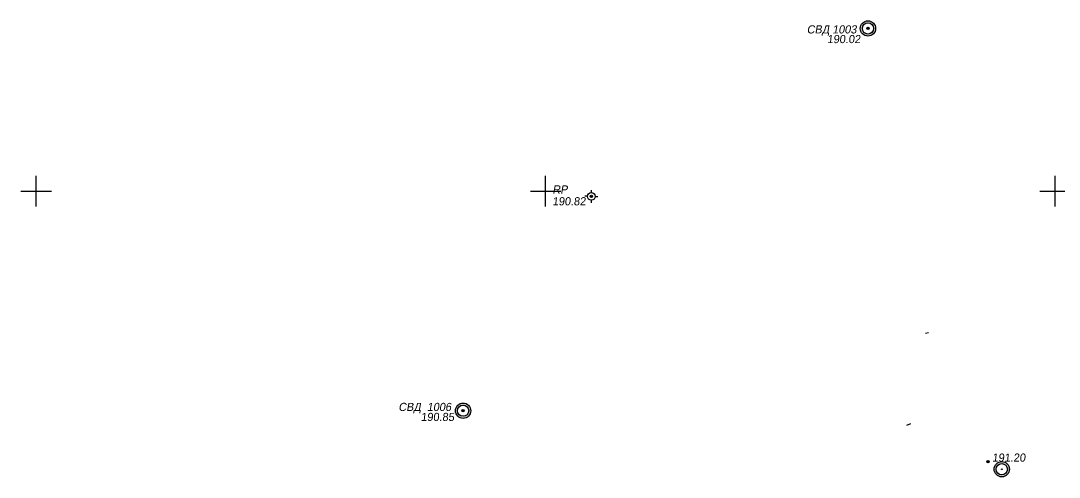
# Model space of a CAD drawing. Header units: millimetres. Extents: x 3233194 to 6468300, y 5635139 to 11269398.
# Drawn here: x 3233594 to 3234001.6, y 5636287.8 to 5636466.8 of the extents above; entities that cross this region are included whole.
import ezdxf
from ezdxf.enums import TextEntityAlignment as Align

# ---------------------------------------------------------------- set-up
doc = ezdxf.new("R2010")
doc.units = ezdxf.units.MM
doc.header["$LTSCALE"] = 2
doc.header["$PDMODE"] = 32
doc.header["$PDSIZE"] = 0.3
for name, color, linetype in [('POINT_OBJ', 7, 'Continuous'), ('ВЫСОТЫ', 7, 'Continuous'), ('ИМЕНА', 7, 'Continuous'), ('кресты', 7, 'Continuous'), ('ПИКЕТЫ', 7, 'Continuous'), ('ПРОМЫШЛЕННЫЕ', 7, 'Continuous'), ('ПУНКТЫ', 7, 'Continuous'), ('РЕЛЬЕФ', 7, 'Continuous'), ('ТОКА_СТ', 1, 'Continuous')]:
    doc.layers.add(name, color=color, linetype=linetype)
doc.styles.add('grad', font='grad.shx')
doc.styles.add('universw', font='universw.shx', dxfattribs={"oblique": 10})
doc.styles.add('user', font='symeteo.shx', dxfattribs={"height": 2.5})

# ---------------------------------------------------------------- blocks, each defined once
blk = doc.blocks.new('piket')
at = {"layer": 'ПИКЕТЫ', "linetype": 'Continuous'}
h = blk.add_hatch(color=7, dxfattribs=at)
edge = h.paths.add_edge_path()
edge.add_arc((0, 0), 0.3, 0, 360)
at = {"layer": 'ПИКЕТЫ', "color": 7, "linetype": 'Continuous'}
blk.add_circle((0, 0), 0.3, dxfattribs=at)
at = {"layer": 'ВЫСОТЫ', "style": 'universw', "oblique": 6}
blk.add_attdef('H', (1.88, -0.23), '', height=2, dxfattribs=at)
at = {"layer": 'ИМЕНА', "style": 'universw', "oblique": 10}
blk.add_attdef('NAME', text='', height=2, dxfattribs=at).set_placement((0, 2.37), align=Align.CENTER)
at = {"layer": 'ТОКА_СТ', "style": 'universw', "oblique": 6, "flags": 1}
blk.add_attdef('POINT', text='', height=2, dxfattribs=at).set_placement((0, -2.79), align=Align.CENTER)
blk = doc.blocks.new('89_1')
h = blk.add_hatch(color=256)
h.paths.add_polyline_path([(-1.5, 0, 1), (1.5, 0, 1)])
h.paths.add_polyline_path([(1.1, 0, -1), (-1.1, 0, -1)], flags=16)
h.paths.add_polyline_path([(0.06, 0, -1), (-0.06, 0, -1)], flags=0)
for radius in [1.5, 1.1, 0.0622]:
    blk.add_circle((0, 0), radius)
at = {"color": 7, "linetype": 'Continuous', "style": 'grad', "oblique": 10, "width": 0.7}
for tag, p in [('P37', (6.48, 0.16)), ('P4', (6.45, -2.94))]:
    blk.add_attdef(tag, text='', height=2.5, dxfattribs=at).set_placement(p, align=Align.CENTER)
at = {"color": 7, "linetype": 'Continuous', "style": 'user', "flags": 8}
blk.add_attdef('ddddd', (2.53, -1.14), '', height=2.5, dxfattribs=at)
blk = doc.blocks.new('5_1')
at = {"linetype": 'Continuous'}
h = blk.add_hatch(color=7, dxfattribs=at)
edge = h.paths.add_edge_path()
edge.add_arc((0, 0), 0.0588, 0, 360)
at = {"color": 7, "linetype": 'Continuous'}
for p, q in [((-0.75, 0), (-1.25, 0)), ((0, 0.75), (0, 1.25)), ((0.75, 0), (1.25, 0)), ((0, -0.75), (0, -1.25))]:
    blk.add_line(p, q, dxfattribs=at)
for radius in [0.75, 0.0588]:
    blk.add_circle((0, 0), radius, dxfattribs=at)
at = {"color": 7, "linetype": 'Continuous', "style": 'grad', "oblique": 10, "width": 0.7}
blk.add_attdef('P4', (2, 0.7), '', height=2.5, dxfattribs=at)
blk.add_attdef('P37', text='', height=2.5, dxfattribs=at).set_placement((-2, 0), align=Align.MIDDLE_RIGHT)
at = {"color": 7, "linetype": 'Continuous', "style": 'user', "flags": 8}
blk.add_attdef('ddddd', text='', height=2.5, dxfattribs=at).set_placement((2, 0), align=Align.MIDDLE_LEFT)
at = {"color": 7, "linetype": 'Continuous', "style": 'grad', "oblique": 10, "width": 0.7}
blk.add_attdef('P69', text='', height=2.5, dxfattribs=at).set_placement((2, -0.7), align=Align.TOP_LEFT)

msp = doc.modelspace()

# ---------------------------------------------------------------- linework, layer by layer
at = {"layer": 'POINT_OBJ', "color": 7, "linetype": 'Continuous'}
msp.add_point((3233817.93, 5636397.93, 190.82), dxfattribs=at)
at = {"layer": 'кресты', "color": 7, "linetype": 'Continuous'}
for p, q in [((3233600, 5636394), (3233600, 5636406)), ((3233800, 5636394), (3233800, 5636406)), ((3234000, 5636394), (3234000, 5636406)), ((3233594, 5636400), (3233606, 5636400)), ((3233794, 5636400), (3233806, 5636400)), ((3233994, 5636400), (3234006, 5636400))]:
    msp.add_line(p, q, dxfattribs=at)
at = {"layer": 'РЕЛЬЕФ', "color": 34, "linetype": 'Continuous'}
for points in [[(3233949.11, 5636344.3), (3233950.31, 5636344.52)], [(3233941.8, 5636308.23), (3233943.32, 5636308.81)]]:
    msp.add_lwpolyline(points, dxfattribs=at)

# ---------------------------------------------------------------- block references
at = {"layer": 'ПИКЕТЫ', "color": 4}
ref = msp.add_blockref('piket', (3233926.47, 5636463.86, 190.02), dxfattribs=dict(at, xscale=1.6, yscale=1.6, zscale=1.6))
ref.add_attrib('H', '190.02', (3233910.49, 5636458.06, -114.01), dxfattribs={"layer": 'ВЫСОТЫ', "height": 3.2, "style": 'universw', "oblique": 6})
ref.add_attrib('NAME', 'СВД 1003', dxfattribs={"layer": 'ИМЕНА', "height": 3.2, "style": 'universw', "oblique": 10}).set_placement((3233912.23, 5636461.85, 190.02), align=Align.CENTER)
ref = msp.add_blockref('piket', (3233817.93, 5636397.93, 190.82), dxfattribs=dict(at, xscale=1.6, yscale=1.6, zscale=1.6))
ref.add_attrib('H', '190.82', (3233802.65, 5636394.42, -114.49), dxfattribs={"layer": 'ВЫСОТЫ', "height": 3.2, "style": 'universw', "oblique": 6})
ref.add_attrib('NAME', 'RP', dxfattribs={"layer": 'ИМЕНА', "height": 3.2, "style": 'universw', "oblique": 10}).set_placement((3233805.61, 5636399.05, 190.82), align=Align.CENTER)
ref = msp.add_blockref('piket', (3233767.58, 5636313.86, 190.85), dxfattribs=dict(at, xscale=1.6, yscale=1.6, zscale=1.6))
ref.add_attrib('H', '190.85', (3233751.04, 5636309.82, -114.51), dxfattribs={"layer": 'ВЫСОТЫ', "height": 3.2, "style": 'universw', "oblique": 6})
ref.add_attrib('NAME', 'СВД  1006', dxfattribs={"layer": 'ИМЕНА', "height": 3.2, "style": 'universw', "oblique": 10}).set_placement((3233752.54, 5636313.74, 190.85), align=Align.CENTER)
ref = msp.add_blockref('piket', (3233973.63, 5636293.87, 190.54), dxfattribs=dict(at, xscale=1.6, yscale=1.6, zscale=1.6))
ref.add_attrib('H', '191.20', (3233975.23, 5636293.87, 38.11), dxfattribs={"layer": 'ВЫСОТЫ', "height": 3.2, "style": 'universw', "oblique": 6})
at = {"layer": 'ПРОМЫШЛЕННЫЕ', "color": 7, "linetype": 'Continuous', "xscale": 2, "yscale": 2, "zscale": 2, "rotation": 359.9224657084385}
for p in [(3233926.49, 5636463.82), (3233767.6, 5636313.86), (3233979.02, 5636290.9, -190.85)]:
    msp.add_blockref('89_1', p, dxfattribs=at)
at = {"layer": 'ПУНКТЫ', "color": 7, "linetype": 'Continuous', "xscale": 2, "yscale": 2, "zscale": 2, "rotation": 358.5035583049532}
msp.add_blockref('5_1', (3233817.93, 5636397.93), dxfattribs=at)

doc.saveas('drawing.dxf')
